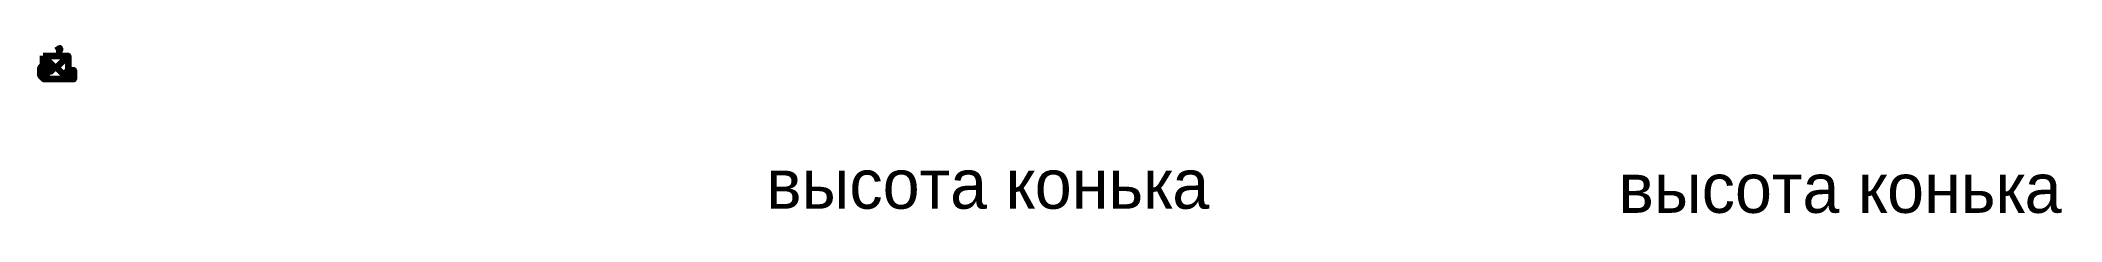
# Model space of a CAD drawing. Extents: x -18 to 15292, y -681 to 10276.
# Drawn here: x -18 to 10193, y -681 to 157 of the extents above; entities outside this region: 1.
import ezdxf
from ezdxf.enums import TextEntityAlignment as Align

# ---------------------------------------------------------------- set-up
doc = ezdxf.new("R2010")
doc.units = 0
for name, color, linetype in [('s001-#def-active-grp', 7, 'CONTINUOUS'), ('s100-new-custom-1', 7, 'CONTINUOUS'), ('text', 7, 'CONTINUOUS')]:
    doc.layers.add(name, color=color, linetype=linetype)
doc.styles.add('unicode', font='unicode')

msp = doc.modelspace()

# ---------------------------------------------------------------- linework, layer by layer
at = {"layer": 's001-#def-active-grp', "color": 7, "linetype": 'CONTINUOUS', "lineweight": 211, "true_color": 0x000000}
for points in [[(-4, 119), (123, 119), (123, 47), (151, 47), (151, 0), (0, 0), (-18, 18), (-18, 59), (-4, 73), (-4, 119)], [(62, 146), (80, 157), (80, 146), (62, 146)]]:
    msp.add_lwpolyline(points, dxfattribs=at)
at = {"layer": 's100-new-custom-1', "color": 7, "linetype": 'CONTINUOUS', "lineweight": 211, "true_color": 0x000000}
for p, q in [((55, 60, 49), (-4, 119)), ((64, 60, 49), (123, 119)), ((123, 47), (99, 24, 19)), ((127, 24, 19), (151, 47))]:
    msp.add_line(p, q, dxfattribs=at)
for points in [[(-18, 18, 0), (21, 39, 31), (-4, 73, 0), (34, 39, 31), (21, 39, 31)], [(0, 0, 0), (21, 39, 31), (-18, 59, 0)], [(34, 39, 31), (55, 60, 49), (64, 60, 49), (99, 24, 19), (127, 24, 19), (151, 0, 0)]]:
    msp.add_polyline3d(points, dxfattribs=at)

# ---------------------------------------------------------------- texts
at = {"layer": 'text', "color": 7, "linetype": 'CONTINUOUS', "lineweight": 211, "true_color": 0x000000, "style": 'unicode'}
for p in [(14173, 10205), (4768, -530), (9074, -551)]:
    msp.add_text('высота конька', height=251.36, dxfattribs=at).set_placement(p, align=Align.MIDDLE_CENTER)

doc.saveas('drawing.dxf')
